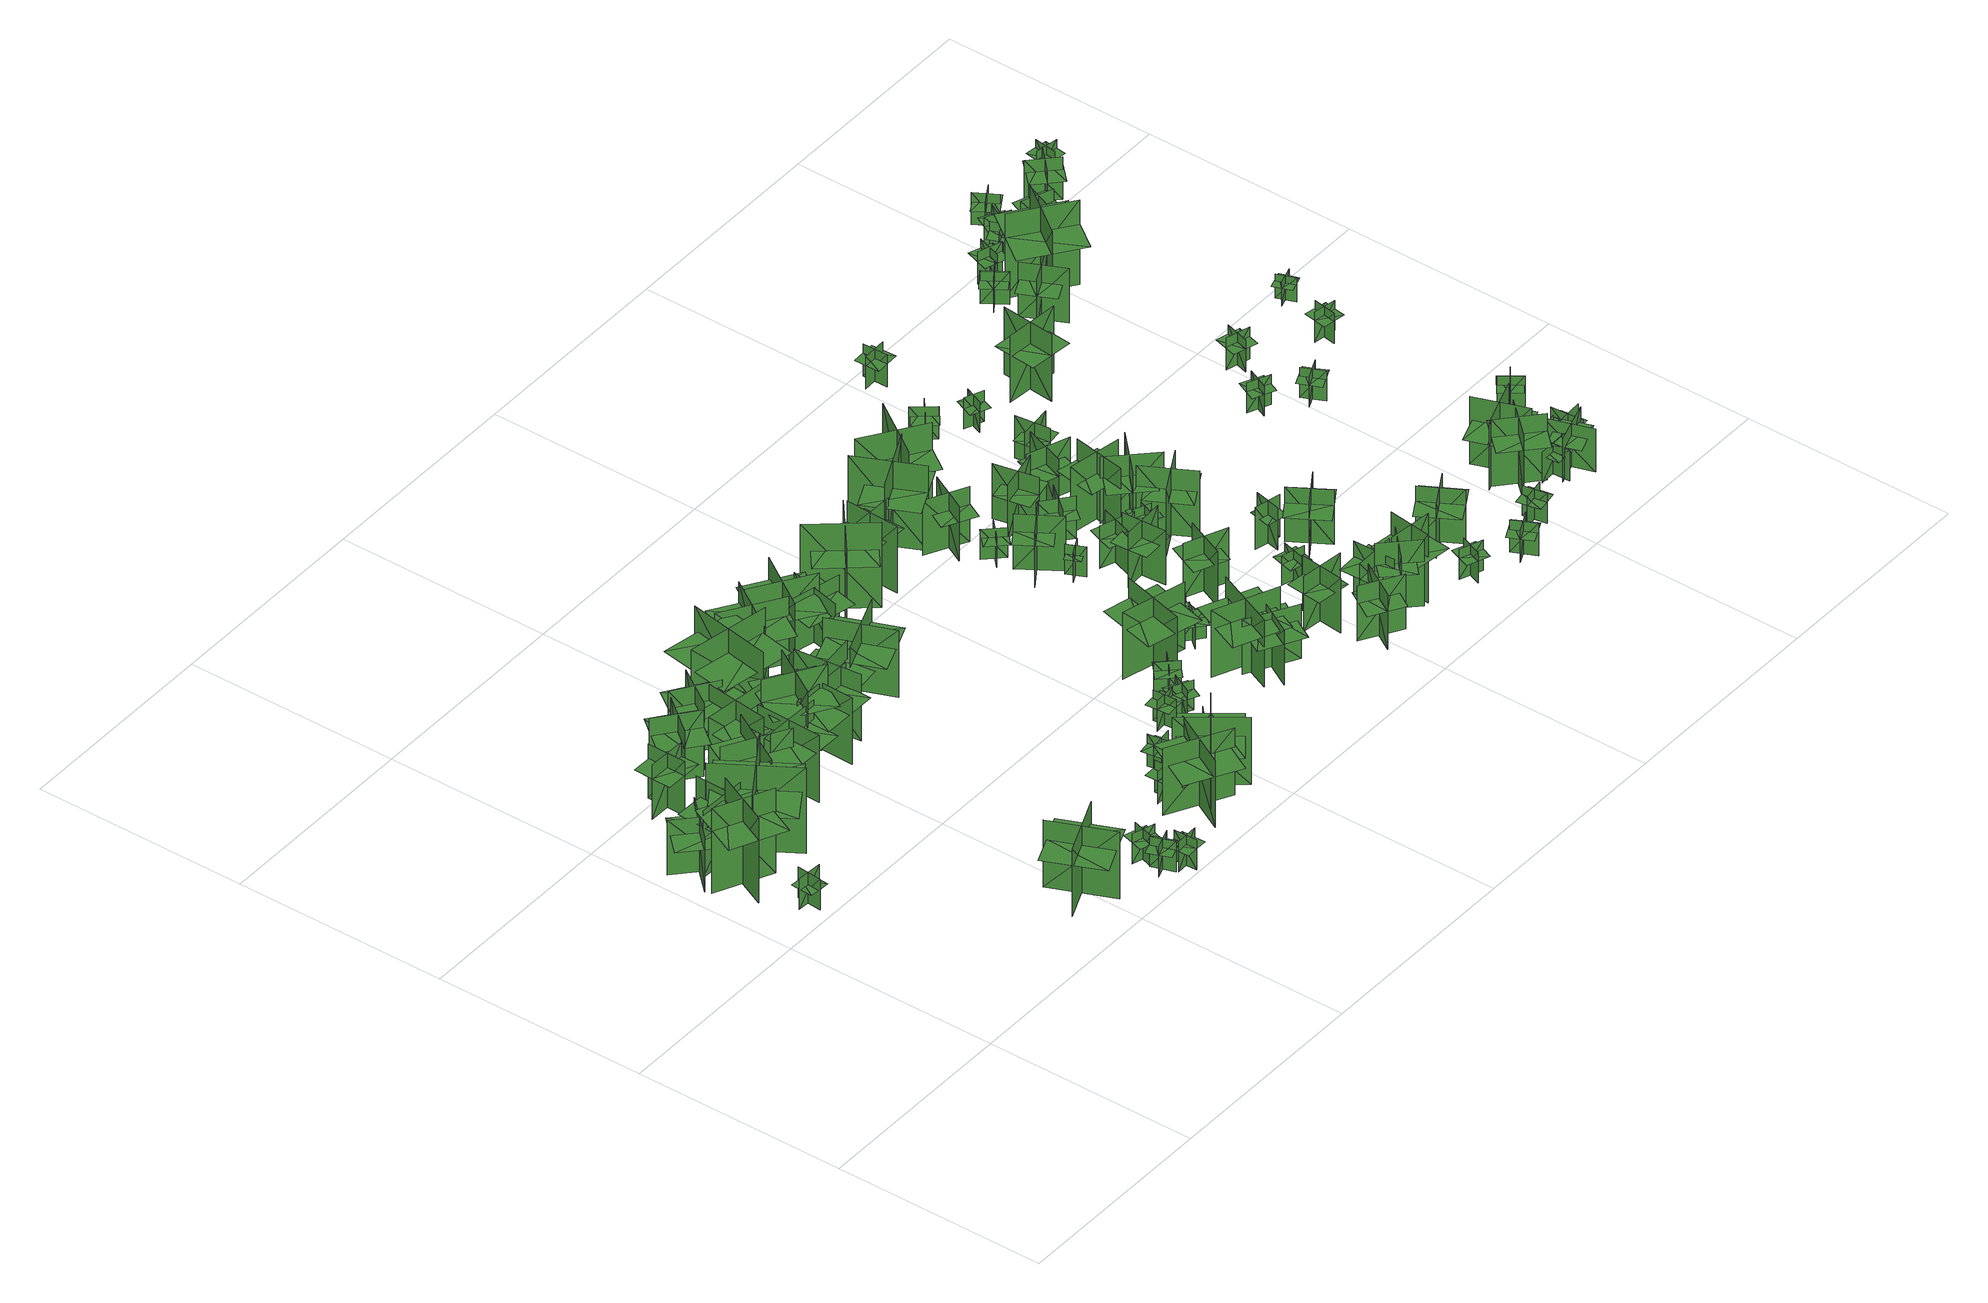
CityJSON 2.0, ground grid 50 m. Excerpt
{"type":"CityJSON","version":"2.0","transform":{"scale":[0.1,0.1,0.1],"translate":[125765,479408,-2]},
"CityObjects":{
"tree1":{"type":"SolitaryVegetationObject","geometry":[{"type":"MultiSurface","lod":"1","boundaries":[[[0,1,2]],[[0,2,3]],[[4,5,6]],[[4,6,7]],[[8,9,10]],[[8,10,11]],[[8,12,13]],[[8,13,9]]]}]},
"tree2":{"type":"SolitaryVegetationObject","geometry":[{"type":"MultiSurface","lod":"1","boundaries":[[[14,15,16]],[[14,16,17]],[[18,19,20]],[[18,20,21]],[[22,23,24]],[[22,24,25]],[[22,25,26]],[[22,26,27]]]}]},
"tree3":{"type":"SolitaryVegetationObject","geometry":[{"type":"MultiSurface","lod":"1","boundaries":[[[28,29,30]],[[28,30,31]],[[32,33,34]],[[32,34,35]],[[36,37,38]],[[36,38,39]],[[36,39,40]],[[36,40,41]]]}]},
"tree4":{"type":"SolitaryVegetationObject","geometry":[{"type":"MultiSurface","lod":"1","boundaries":[[[42,43,44]],[[42,44,45]],[[46,47,48]],[[46,48,49]],[[50,51,52]],[[50,52,53]],[[50,53,54]],[[50,54,55]]]}]},
"tree5":{"type":"SolitaryVegetationObject","geometry":[{"type":"MultiSurface","lod":"1","boundaries":[[[56,57,58]],[[56,58,59]],[[60,61,62]],[[60,62,63]],[[64,65,66]],[[64,66,67]],[[64,67,68]],[[64,68,69]]]}]},
"tree6":{"type":"SolitaryVegetationObject","geometry":[{"type":"MultiSurface","lod":"1","boundaries":[[[70,71,72]],[[70,72,73]],[[74,75,76]],[[74,76,77]],[[78,79,80]],[[78,80,81]],[[78,81,82]],[[78,82,83]]]}]},
"tree7":{"type":"SolitaryVegetationObject","geometry":[{"type":"MultiSurface","lod":"1","boundaries":[[[84,85,86]],[[84,86,87]],[[88,89,90]],[[88,90,91]],[[92,93,94]],[[92,94,95]],[[92,95,96]],[[92,96,97]]]}]},
"tree8":{"type":"SolitaryVegetationObject","geometry":[{"type":"MultiSurface","lod":"1","boundaries":[[[98,99,100]],[[98,100,101]],[[102,103,104]],[[102,104,105]],[[106,107,108]],[[106,108,109]],[[106,109,110]],[[106,110,111]]]}]},
"tree9":{"type":"SolitaryVegetationObject","geometry":[{"type":"MultiSurface","lod":"1","boundaries":[[[112,113,114]],[[112,114,115]],[[116,117,118]],[[116,118,119]],[[120,121,122]],[[120,122,123]],[[120,123,124]],[[120,124,125]]]}]},
"tree10":{"type":"SolitaryVegetationObject","geometry":[{"type":"MultiSurface","lod":"1","boundaries":[[[126,127,128]],[[126,128,129]],[[130,131,132]],[[130,132,133]],[[134,135,136]],[[134,136,137]],[[134,137,138]],[[134,138,139]]]}]},
"tree11":{"type":"SolitaryVegetationObject","geometry":[{"type":"MultiSurface","lod":"1","boundaries":[[[140,141,142]],[[140,142,143]],[[144,145,146]],[[144,146,147]],[[148,149,150]],[[148,150,151]],[[148,151,152]],[[148,152,153]]]}]},
"tree12":{"type":"SolitaryVegetationObject","geometry":[{"type":"MultiSurface","lod":"1","boundaries":[[[154,155,156]],[[154,156,157]],[[158,159,160]],[[158,160,161]],[[162,163,164]],[[162,164,165]],[[162,165,166]],[[162,166,167]]]}]},
"tree13":{"type":"SolitaryVegetationObject","geometry":[{"type":"MultiSurface","lod":"1","boundaries":[[[168,169,170]],[[168,170,171]],[[172,173,174]],[[172,174,175]],[[176,177,178]],[[176,178,179]],[[176,179,180]],[[176,180,181]]]}]},
"tree14":{"type":"SolitaryVegetationObject","geometry":[{"type":"MultiSurface","lod":"1","boundaries":[[[182,183,184]],[[182,184,185]],[[186,187,188]],[[186,188,189]],[[190,191,192]],[[190,192,193]],[[190,193,194]],[[190,194,195]]]}]},
"tree15":{"type":"SolitaryVegetationObject","geometry":[{"type":"MultiSurface","lod":"1","boundaries":[[[196,197,198]],[[196,198,199]],[[200,201,202]],[[200,202,203]],[[204,205,206]],[[204,206,207]],[[204,207,208]],[[204,208,209]]]}]},
"tree16":{"type":"SolitaryVegetationObject","geometry":[{"type":"MultiSurface","lod":"1","boundaries":[[[210,211,212]],[[210,212,213]],[[214,215,216]],[[214,216,217]],[[218,219,220]],[[218,220,221]],[[218,221,222]],[[218,222,223]]]}]},
"tree17":{"type":"SolitaryVegetationObject","geometry":[{"type":"MultiSurface","lod":"1","boundaries":[[[224,225,226]],[[224,226,227]],[[228,229,230]],[[228,230,231]],[[232,233,234]],[[232,234,235]],[[232,235,236]],[[232,236,237]]]}]},
"tree18":{"type":"SolitaryVegetationObject","geometry":[{"type":"MultiSurface","lod":"1","boundaries":[[[238,239,240]],[[238,240,241]],[[242,243,244]],[[242,244,245]],[[246,247,248]],[[246,248,249]],[[246,249,250]],[[246,250,251]]]}]},
"tree19":{"type":"SolitaryVegetationObject","geometry":[{"type":"MultiSurface","lod":"1","boundaries":[[[252,253,254]],[[252,254,255]],[[256,257,258]],[[256,258,259]],[[260,261,262]],[[260,262,263]],[[260,263,264]],[[260,264,265]]]}]},
"tree20":{"type":"SolitaryVegetationObject","geometry":[{"type":"MultiSurface","lod":"1","boundaries":[[[266,267,268]],[[266,268,269]],[[270,271,272]],[[270,272,273]],[[274,275,276]],[[274,276,277]],[[274,277,278]],[[274,278,279]]]}]},
"tree21":{"type":"SolitaryVegetationObject","geometry":[{"type":"MultiSurface","lod":"1","boundaries":[[[280,281,282]],[[280,282,283]],[[284,285,286]],[[284,286,287]],[[288,289,290]],[[288,290,291]],[[288,291,292]],[[288,292,293]]]}]},
"tree22":{"type":"SolitaryVegetationObject","geometry":[{"type":"MultiSurface","lod":"1","boundaries":[[[294,295,296]],[[294,296,297]],[[298,299,300]],[[298,300,301]],[[302,303,304]],[[302,304,305]],[[302,305,306]],[[302,306,307]]]}]},
"tree23":{"type":"SolitaryVegetationObject","geometry":[{"type":"MultiSurface","lod":"1","boundaries":[[[308,309,310]],[[308,310,311]],[[312,313,314]],[[312,314,315]],[[316,317,318]],[[316,318,319]],[[316,319,320]],[[316,320,321]]]}]},
"tree24":{"type":"SolitaryVegetationObject","geometry":[{"type":"MultiSurface","lod":"1","boundaries":[[[322,323,324]],[[322,324,325]],[[326,327,328]],[[326,328,329]],[[330,331,332]],[[330,332,333]],[[330,333,334]],[[330,334,335]]]}]},
"tree25":{"type":"SolitaryVegetationObject","geometry":[{"type":"MultiSurface","lod":"1","boundaries":[[[336,337,338]],[[336,338,339]],[[340,341,342]],[[340,342,343]],[[344,345,346]],[[344,346,347]],[[344,347,348]],[[344,348,349]]]}]},
"tree26":{"type":"SolitaryVegetationObject","geometry":[{"type":"MultiSurface","lod":"1","boundaries":[[[350,351,352]],[[350,352,353]],[[354,355,356]],[[354,356,357]],[[358,359,360]],[[358,360,361]],[[358,361,362]],[[358,362,363]]]}]},
"tree27":{"type":"SolitaryVegetationObject","geometry":[{"type":"MultiSurface","lod":"1","boundaries":[[[364,365,366]],[[364,366,367]],[[368,369,370]],[[368,370,371]],[[372,373,374]],[[372,374,375]],[[372,375,376]],[[372,376,377]]]}]},
"tree28":{"type":"SolitaryVegetationObject","geometry":[{"type":"MultiSurface","lod":"1","boundaries":[[[378,379,380]],[[378,380,381]],[[382,383,384]],[[382,384,385]],[[386,387,388]],[[386,388,389]],[[386,389,390]],[[386,390,391]]]}]},
"tree29":{"type":"SolitaryVegetationObject","geometry":[{"type":"MultiSurface","lod":"1","boundaries":[[[392,393,394]],[[392,394,395]],[[396,397,398]],[[396,398,399]],[[400,401,402]],[[400,402,403]],[[400,403,404]],[[400,404,405]]]}]},
"tree30":{"type":"SolitaryVegetationObject","geometry":[{"type":"MultiSurface","lod":"1","boundaries":[[[406,407,408]],[[406,408,409]],[[410,411,412]],[[410,412,413]],[[414,415,416]],[[414,416,417]],[[414,417,418]],[[414,418,419]]]}]},
"tree31":{"type":"SolitaryVegetationObject","geometry":[{"type":"MultiSurface","lod":"1","boundaries":[[[420,421,422]],[[420,422,423]],[[424,425,426]],[[424,426,427]],[[428,429,430]],[[428,430,431]],[[428,431,432]],[[428,432,433]]]}]},
"tree32":{"type":"SolitaryVegetationObject","geometry":[{"type":"MultiSurface","lod":"1","boundaries":[[[434,435,436]],[[434,436,437]],[[438,439,440]],[[438,440,441]],[[442,443,444]],[[442,444,445]],[[442,445,446]],[[442,446,447]]]}]},
"tree33":{"type":"SolitaryVegetationObject","geometry":[{"type":"MultiSurface","lod":"1","boundaries":[[[448,449,450]],[[448,450,451]],[[452,453,454]],[[452,454,455]],[[456,457,458]],[[456,458,459]],[[456,459,460]],[[456,460,461]]]}]},
"tree34":{"type":"SolitaryVegetationObject","geometry":[{"type":"MultiSurface","lod":"1","boundaries":[[[462,463,464]],[[462,464,465]],[[466,467,468]],[[466,468,469]],[[470,471,472]],[[470,472,473]],[[470,473,474]],[[470,474,475]]]}]},
"tree35":{"type":"SolitaryVegetationObject","geometry":[{"type":"MultiSurface","lod":"1","boundaries":[[[476,477,478]],[[476,478,479]],[[480,481,482]],[[480,482,483]],[[484,485,486]],[[484,486,487]],[[484,487,488]],[[484,488,489]]]}]},
"tree36":{"type":"SolitaryVegetationObject","geometry":[{"type":"MultiSurface","lod":"1","boundaries":[[[490,491,492]],[[490,492,493]],[[494,495,496]],[[494,496,497]],[[498,499,500]],[[498,500,501]],[[498,501,502]],[[498,502,503]]]}]},
"tree37":{"type":"SolitaryVegetationObject","geometry":[{"type":"MultiSurface","lod":"1","boundaries":[[[504,505,506]],[[504,506,507]],[[508,509,510]],[[508,510,511]],[[512,513,514]],[[512,514,515]],[[512,515,516]],[[512,516,517]]]}]},
"tree38":{"type":"SolitaryVegetationObject","geometry":[{"type":"MultiSurface","lod":"1","boundaries":[[[518,519,520]],[[518,520,521]],[[522,523,524]],[[522,524,525]],[[526,527,528]],[[526,528,529]],[[526,529,530]],[[526,530,531]]]}]},
"tree39":{"type":"SolitaryVegetationObject","geometry":[{"type":"MultiSurface","lod":"1","boundaries":[[[532,533,534]],[[532,534,535]],[[536,537,538]],[[536,538,539]],[[540,541,542]],[[540,542,543]],[[540,543,544]],[[540,544,545]]]}]},
"tree40":{"type":"SolitaryVegetationObject","geometry":[{"type":"MultiSurface","lod":"1","boundaries":[[[546,547,548]],[[546,548,549]],[[550,551,552]],[[550,552,553]],[[554,555,556]],[[554,556,557]],[[554,557,558]],[[554,558,559]]]}]},
"tree41":{"type":"SolitaryVegetationObject","geometry":[{"type":"MultiSurface","lod":"1","boundaries":[[[560,561,562]],[[560,562,563]],[[564,565,566]],[[564,566,567]],[[568,569,570]],[[568,570,571]],[[568,571,572]],[[568,572,573]]]}]},
"tree42":{"type":"SolitaryVegetationObject","geometry":[{"type":"MultiSurface","lod":"1","boundaries":[[[574,575,576]],[[574,576,577]],[[578,579,580]],[[578,580,581]],[[582,583,584]],[[582,584,585]],[[582,585,586]],[[582,586,587]]]}]},
"tree43":{"type":"SolitaryVegetationObject","geometry":[{"type":"MultiSurface","lod":"1","boundaries":[[[588,589,590]],[[588,590,591]],[[592,593,594]],[[592,594,595]],[[596,597,598]],[[596,598,599]],[[596,599,600]],[[596,600,601]]]}]},
"tree44":{"type":"SolitaryVegetationObject","geometry":[{"type":"MultiSurface","lod":"1","boundaries":[[[602,603,604]],[[602,604,605]],[[606,607,608]],[[606,608,609]],[[610,611,612]],[[610,612,613]],[[610,613,614]],[[610,614,615]]]}]},
"tree45":{"type":"SolitaryVegetationObject","geometry":[{"type":"MultiSurface","lod":"1","boundaries":[[[616,617,618]],[[616,618,619]],[[620,621,622]],[[620,622,623]],[[624,625,626]],[[624,626,627]],[[624,627,628]],[[624,628,629]]]}]},
"tree46":{"type":"SolitaryVegetationObject","geometry":[{"type":"MultiSurface","lod":"1","boundaries":[[[630,631,632]],[[630,632,633]],[[634,635,636]],[[634,636,637]],[[638,639,640]],[[638,640,641]],[[638,641,642]],[[638,642,643]]]}]},
"tree47":{"type":"SolitaryVegetationObject","geometry":[{"type":"MultiSurface","lod":"1","boundaries":[[[644,645,646]],[[644,646,647]],[[648,649,650]],[[648,650,651]],[[652,653,654]],[[652,654,655]],[[652,655,656]],[[652,656,657]]]}]},
"tree48":{"type":"SolitaryVegetationObject","geometry":[{"type":"MultiSurface","lod":"1","boundaries":[[[658,659,660]],[[658,660,661]],[[662,663,664]],[[662,664,665]],[[666,667,668]],[[666,668,669]],[[666,669,670]],[[666,670,671]]]}]},
"tree49":{"type":"SolitaryVegetationObject","geometry":[{"type":"MultiSurface","lod":"1","boundaries":[[[672,673,674]],[[672,674,675]],[[676,677,678]],[[676,678,679]],[[680,681,682]],[[680,682,683]],[[680,683,684]],[[680,684,685]]]}]},
"tree50":{"type":"SolitaryVegetationObject","geometry":[{"type":"MultiSurface","lod":"1","boundaries":[[[686,687,688]],[[686,688,689]],[[690,691,692]],[[690,692,693]],[[694,695,696]],[[694,696,697]],[[694,697,698]],[[694,698,699]]]}]},
"tree51":{"type":"SolitaryVegetationObject","geometry":[{"type":"MultiSurface","lod":"1","boundaries":[[[700,701,702]],[[700,702,703]],[[704,705,706]],[[704,706,707]],[[708,709,710]],[[708,710,711]],[[708,711,712]],[[708,712,713]]]}]},
"tree52":{"type":"SolitaryVegetationObject","geometry":[{"type":"MultiSurface","lod":"1","boundaries":[[[714,715,716]],[[714,716,717]],[[718,719,720]],[[718,720,721]],[[722,723,724]],[[722,724,725]],[[722,725,726]],[[722,726,727]]]}]},
"tree53":{"type":"SolitaryVegetationObject","geometry":[{"type":"MultiSurface","lod":"1","boundaries":[[[728,729,730]],[[728,730,731]],[[732,733,734]],[[732,734,735]],[[736,737,738]],[[736,738,739]],[[736,739,740]],[[736,740,741]]]}]},
"tree54":{"type":"SolitaryVegetationObject","geometry":[{"type":"MultiSurface","lod":"1","boundaries":[[[742,743,744]],[[742,744,745]],[[746,747,748]],[[746,748,749]],[[750,751,752]],[[750,752,753]],[[750,753,754]],[[750,754,755]]]}]},
"tree55":{"type":"SolitaryVegetationObject","geometry":[{"type":"MultiSurface","lod":"1","boundaries":[[[756,757,758]],[[756,758,759]],[[760,761,762]],[[760,762,763]],[[764,765,766]],[[764,766,767]],[[764,767,768]],[[764,768,769]]]}]},
"tree56":{"type":"SolitaryVegetationObject","geometry":[{"type":"MultiSurface","lod":"1","boundaries":[[[770,771,772]],[[770,772,773]],[[774,775,776]],[[774,776,777]],[[778,779,780]],[[778,780,781]],[[778,781,782]],[[778,782,783]]]}]},
"tree57":{"type":"SolitaryVegetationObject","geometry":[{"type":"MultiSurface","lod":"1","boundaries":[[[784,785,786]],[[784,786,787]],[[788,789,790]],[[788,790,791]],[[792,793,794]],[[792,794,795]],[[792,795,796]],[[792,796,797]]]}]},
"tree58":{"type":"SolitaryVegetationObject","geometry":[{"type":"MultiSurface","lod":"1","boundaries":[[[798,799,800]],[[798,800,801]],[[802,803,804]],[[802,804,805]],[[806,807,808]],[[806,808,809]],[[806,809,810]],[[806,810,811]]]}]},
"tree59":{"type":"SolitaryVegetationObject","geometry":[{"type":"MultiSurface","lod":"1","boundaries":[[[812,813,814]],[[812,814,815]],[[816,817,818]],[[816,818,819]],[[820,821,822]],[[820,822,823]],[[820,823,824]],[[820,824,825]]]}]},
"tree60":{"type":"SolitaryVegetationObject","geometry":[{"type":"MultiSurface","lod":"1","boundaries":[[[826,827,828]],[[826,828,829]],[[830,831,832]],[[830,832,833]],[[834,835,836]],[[834,836,837]],[[834,837,838]],[[834,838,839]]]}]},
"tree61":{"type":"SolitaryVegetationObject","geometry":[{"type":"MultiSurface","lod":"1","boundaries":[[[840,841,842]],[[840,842,843]],[[844,845,846]],[[844,846,847]],[[848,849,850]],[[848,850,851]],[[848,851,852]],[[848,852,853]]]}]},
"tree62":{"type":"SolitaryVegetationObject","geometry":[{"type":"MultiSurface","lod":"1","boundaries":[[[854,855,856]],[[854,856,857]],[[858,859,860]],[[858,860,861]],[[862,863,864]],[[862,864,865]],[[862,865,866]],[[862,866,867]]]}]},
"tree63":{"type":"SolitaryVegetationObject","geometry":[{"type":"MultiSurface","lod":"1","boundaries":[[[868,869,870]],[[868,870,871]],[[872,873,874]],[[872,874,875]],[[876,877,878]],[[876,878,879]],[[876,879,880]],[[876,880,881]]]}]},
"tree64":{"type":"SolitaryVegetationObject","geometry":[{"type":"MultiSurface","lod":"1","boundaries":[[[882,883,884]],[[882,884,885]],[[886,887,888]],[[886,888,889]],[[890,891,892]],[[890,892,893]],[[890,893,894]],[[890,894,895]]]}]},
"tree65":{"type":"SolitaryVegetationObject","geometry":[{"type":"MultiSurface","lod":"1","boundaries":[[[896,897,898]],[[896,898,899]],[[900,901,902]],[[900,902,903]],[[904,905,906]],[[904,906,907]],[[904,907,908]],[[904,908,909]]]}]},
"tree66":{"type":"SolitaryVegetationObject","geometry":[{"type":"MultiSurface","lod":"1","boundaries":[[[910,911,912]],[[910,912,913]],[[914,915,916]],[[914,916,917]],[[918,919,920]],[[918,920,921]],[[918,921,922]],[[918,922,923]]]}]},
"tree67":{"type":"SolitaryVegetationObject","geometry":[{"type":"MultiSurface","lod":"1","boundaries":[[[924,925,926]],[[924,926,927]],[[928,929,930]],[[928,930,931]],[[932,933,934]],[[932,934,935]],[[932,935,936]],[[932,936,937]]]}]},
"tree68":{"type":"SolitaryVegetationObject","geometry":[{"type":"MultiSurface","lod":"1","boundaries":[[[938,939,940]],[[938,940,941]],[[942,943,944]],[[942,944,945]],[[946,947,948]],[[946,948,949]],[[946,949,950]],[[946,950,951]]]}]},
"tree69":{"type":"SolitaryVegetationObject","geometry":[{"type":"MultiSurface","lod":"1","boundaries":[[[952,953,954]],[[952,954,955]],[[956,957,958]],[[956,958,959]],[[960,961,962]],[[960,962,963]],[[960,964,965]],[[960,965,961]]]}]},
"tree70":{"type":"SolitaryVegetationObject","geometry":[{"type":"MultiSurface","lod":"1","boundaries":[[[966,967,968]],[[966,968,969]],[[970,971,972]],[[970,972,973]],[[974,975,976]],[[974,976,977]],[[974,977,978]],[[974,978,979]]]}]},
"tree71":{"type":"SolitaryVegetationObject","geometry":[{"type":"MultiSurface","lod":"1","boundaries":[[[980,981,982]],[[980,982,983]],[[984,985,986]],[[984,986,987]],[[988,989,990]],[[988,990,991]],[[988,991,992]],[[988,992,993]]]}]},
"tree72":{"type":"SolitaryVegetationObject","geometry":[{"type":"MultiSurface","lod":"1","boundaries":[[[994,995,996]],[[994,996,997]],[[998,999,1000]],[[998,1000,1001]],[[1002,1003,1004]],[[1002,1004,1005]],[[1002,1005,1006]],[[1002,1006,1007]]]}]},
"tree73":{"type":"SolitaryVegetationObject","geometry":[{"type":"MultiSurface","lod":"1","boundaries":[[[1008,1009,1010]],[[1008,1010,1011]],[[1012,1013,1014]],[[1012,1014,1015]],[[1016,1017,1018]],[[1016,1018,1019]],[[1016,1019,1020]],[[1016,1020,1021]]]}]},
"tree74":{"type":"SolitaryVegetationObject","geometry":[{"type":"MultiSurface","lod":"1","boundaries":[[[1022,1023,1024]],[[1022,1024,1025]],[[1026,1027,1028]],[[1026,1028,1029]],[[1030,1031,1032]],[[1030,1032,1033]],[[1030,1033,1034]],[[1030,1034,1035]]]}]},
"tree75":{"type":"SolitaryVegetationObject","geometry":[{"type":"MultiSurface","lod":"1","boundaries":[[[1036,1037,1038]],[[1036,1038,1039]],[[1040,1041,1042]],[[1040,1042,1043]],[[1044,1045,1046]],[[1044,1046,1047]],[[1044,1047,1048]],[[1044,1048,1049]]]}]},
"tree76":{"type":"SolitaryVegetationObject","geometry":[{"type":"MultiSurface","lod":"1","boundaries":[[[1050,1051,1052]],[[1050,1052,1053]],[[1054,1055,1056]],[[1054,1056,1057]],[[1058,1059,1060]],[[1058,1060,1061]],[[1058,1061,1062]],[[1058,1062,1063]]]}]},
"tree77":{"type":"SolitaryVegetationObject","geometry":[{"type":"MultiSurface","lod":"1","boundaries":[[[1064,1065,1066]],[[1064,1066,1067]],[[1068,1069,1070]],[[1068,1070,1071]],[[1072,1073,1074]],[[1072,1074,1075]],[[1072,1075,1076]],[[1072,1076,1077]]]}]},
"tree78":{"type":"SolitaryVegetationObject","geometry":[{"type":"MultiSurface","lod":"1","boundaries":[[[1078,1079,1080]],[[1078,1080,1081]],[[1082,1083,1084]],[[1082,1084,1085]],[[1086,1087,1088]],[[1086,1088,1089]],[[1086,1089,1090]],[[1086,1090,1091]]]}]},
"tree79":{"type":"SolitaryVegetationObject","geometry":[{"type":"MultiSurface","lod":"1","boundaries":[[[1092,1093,1094]],[[1092,1094,1095]],[[1096,1097,1098]],[[1096,1098,1099]],[[1100,1101,1102]],[[1100,1102,1103]],[[1100,1104,1105]],[[1100,1105,1101]]]}]},
"tree80":{"type":"SolitaryVegetationObject","geometry":[{"type":"MultiSurface","lod":"1","boundaries":[[[1106,1107,1108]],[[1106,1108,1109]],[[1110,1111,1112]],[[1110,1112,1113]],[[1114,1115,1116]],[[1114,1116,1117]],[[1114,1117,1118]],[[1114,1118,1119]]]}]},
"tree81":{"type":"SolitaryVegetationObject","geometry":[{"type":"MultiSurface","lod":"1","boundaries":[[[1120,1121,1122]],[[1120,1122,1123]],[[1124,1125,1126]],[[1124,1126,1127]],[[1128,1129,1130]],[[1128,1130,1131]],[[1128,1131,1132]],[[1128,1132,1133]]]}]},
"tree82":{"type":"SolitaryVegetationObject","geometry":[{"type":"MultiSurface","lod":"1","boundaries":[[[1134,1135,1136]],[[1134,1136,1137]],[[1138,1139,1140]],[[1138,1140,1141]],[[1142,1143,1144]],[[1142,1144,1145]],[[1142,1145,1146]],[[1142,1146,1147]]]}]},
"tree83":{"type":"SolitaryVegetationObject","geometry":[{"type":"MultiSurface","lod":"1","boundaries":[[[1148,1149,1150]],[[1148,1150,1151]],[[1152,1153,1154]],[[1152,1154,1155]],[[1156,1157,1158]],[[1156,1158,1159]],[[1156,1159,1160]],[[1156,1160,1161]]]}]},
"tree84":{"type":"SolitaryVegetationObject","geometry":[{"type":"MultiSurface","lod":"1","boundaries":[[[1162,1163,1164]],[[1162,1164,1165]],[[1166,1167,1168]],[[1166,1168,1169]],[[1170,1171,1172]],[[1170,1172,1173]],[[1170,1173,1174]],[[1170,1174,1175]]]}]},
"tree85":{"type":"SolitaryVegetationObject","geometry":[{"type":"MultiSurface","lod":"1","boundaries":[[[1176,1177,1178]],[[1176,1178,1179]],[[1180,1181,1182]],[[1180,1182,1183]],[[1184,1185,1186]],[[1184,1186,1187]],[[1184,1185,1188]],[[1184,1188,1189]]]}]},
"tree86":{"type":"SolitaryVegetationObject","geometry":[{"type":"MultiSurface","lod":"1","boundaries":[[[1190,1191,1192]],[[1190,1192,1193]],[[1194,1195,1196]],[[1194,1196,1197]],[[1198,1199,1200]],[[1198,1200,1201]],[[1198,1201,1202]],[[1198,1202,1203]]]}]},
"tree87":{"type":"SolitaryVegetationObject","geometry":[{"type":"MultiSurface","lod":"1","boundaries":[[[1204,1205,1206]],[[1204,1206,1207]],[[1208,1209,1210]],[[1208,1210,1211]],[[1212,1213,1214]],[[1212,1214,1215]],[[1212,1215,1216]],[[1212,1216,1217]]]}]},
"tree88":{"type":"SolitaryVegetationObject","geometry":[{"type":"MultiSurface","lod":"1","boundaries":[[[1218,1219,1220]],[[1218,1220,1221]],[[1222,1223,1224]],[[1222,1224,1225]],[[1226,1227,1228]],[[1226,1228,1229]],[[1226,1229,1230]],[[1226,1230,1231]]]}]},
"tree89":{"type":"SolitaryVegetationObject","geometry":[{"type":"MultiSurface","lod":"1","boundaries":[[[1232,1233,1234]],[[1232,1234,1235]],[[1236,1237,1238]],[[1236,1238,1239]],[[1240,1241,1242]],[[1240,1242,1243]],[[1240,1243,1244]],[[1240,1244,1245]]]}]},
"tree90":{"type":"SolitaryVegetationObject","geometry":[{"type":"MultiSurface","lod":"1","boundaries":[[[1246,1247,1248]],[[1246,1248,1249]],[[1250,1251,1252]],[[1250,1252,1253]],[[1254,1255,1256]],[[1254,1256,1257]],[[1254,1257,1258]],[[1254,1258,1259]]]}]},
"tree91":{"type":"SolitaryVegetationObject","geometry":[{"type":"MultiSurface","lod":"1","boundaries":[[[1260,1261,1262]],[[1260,1262,1263]],[[1264,1265,1266]],[[1264,1266,1267]],[[1268,1269,1270]],[[1268,1270,1271]],[[1268,1271,1272]],[[1268,1272,1273]]]}]},
"tree92":{"type":"SolitaryVegetationObject","geometry":[{"type":"MultiSurface","lod":"1","boundaries":[[[1274,1275,1276]],[[1274,1276,1277]],[[1278,1279,1280]],[[1278,1280,1281]],[[1282,1283,1284]],[[1282,1284,1285]],[[1282,1285,1286]],[[1282,1286,1287]]]}]},
"tree93":{"type":"SolitaryVegetationObject","geometry":[{"type":"MultiSurface","lod":"1","boundaries":[[[1288,1289,1290]],[[1288,1290,1291]],[[1292,1293,1294]],[[1292,1294,1295]],[[1296,1297,1298]],[[1296,1298,1299]],[[1296,1299,1300]],[[1296,1300,1301]]]}]},
"tree94":{"type":"SolitaryVegetationObject","geometry":[{"type":"MultiSurface","lod":"1","boundaries":[[[1302,1303,1304]],[[1302,1304,1305]],[[1306,1307,1308]],[[1306,1308,1309]],[[1310,1311,1312]],[[1310,1312,1313]],[[1310,1313,1314]],[[1310,1314,1315]]]}]},
"tree95":{"type":"SolitaryVegetationObject","geometry":[{"type":"MultiSurface","lod":"1","boundaries":[[[1316,1317,1318]],[[1316,1318,1319]],[[1320,1321,1322]],[[1320,1322,1323]],[[1324,1325,1326]],[[1324,1326,1327]],[[1324,1327,1328]],[[1324,1328,1329]]]}]},
"tree96":{"type":"SolitaryVegetationObject","geometry":[{"type":"MultiSurface","lod":"1","boundaries":[[[1330,1331,1332]],[[1330,1332,1333]],[[1334,1335,1336]],[[1334,1336,1337]],[[1338,1339,1340]],[[1338,1340,1341]],[[1338,1341,1342]],[[1338,1342,1343]]]}]},
"tree97":{"type":"SolitaryVegetationObject","geometry":[{"type":"MultiSurface","lod":"1","boundaries":[[[1344,1345,1346]],[[1344,1346,1347]],[[1348,1349,1350]],[[1348,1350,1351]],[[1352,1353,1354]],[[1352,1354,1355]],[[1352,1355,1356]],[[1352,1356,1357]]]}]},
"tree98":{"type":"SolitaryVegetationObject","geometry":[{"type":"MultiSurface","lod":"1","boundaries":[[[1358,1359,1360]],[[1358,1360,1361]],[[1362,1363,1364]],[[1362,1364,1365]],[[1366,1367,1368]],[[1366,1368,1369]],[[1366,1369,1370]],[[1366,1370,1371]]]}]},
"tree99":{"type":"SolitaryVegetationObject","geometry":[{"type":"MultiSurface","lod":"1","boundaries":[[[1372,1373,1374]],[[1372,1374,1375]],[[1376,1377,1378]],[[1376,1378,1379]],[[1380,1381,1382]],[[1380,1382,1383]],[[1380,1383,1384]],[[1380,1384,1385]]]}]},
"tree100":{"type":"SolitaryVegetationObject","geometry":[{"type":"MultiSurface","lod":"1","boundaries":[[[1386,1387,1388]],[[1386,1388,1389]],[[1390,1391,1392]],[[1390,1392,1393]],[[1394,1395,1396]],[[1394,1396,1397]],[[1394,1397,1398]],[[1394,1398,1399]]]}]},
"tree101":{"type":"SolitaryVegetationObject","geometry":[{"type":"MultiSurface","lod":"1","boundaries":[[[1400,1401,1402]],[[1400,1402,1403]],[[1404,1405,1406]],[[1404,1406,1407]],[[1408,1409,1410]],[[1408,1410,1411]],[[1408,1411,1412]],[[1408,1412,1413]]]}]},
"tree102":{"type":"SolitaryVegetationObject","geometry":[{"type":"MultiSurface","lod":"1","boundaries":[[[1414,1415,1416]],[[1414,1416,1417]],[[1418,1419,1420]],[[1418,1420,1421]],[[1422,1423,1424]],[[1422,1424,1425]],[[1422,1425,1426]],[[1422,1426,1427]]]}]},
"tree103":{"type":"SolitaryVegetationObject","geometry":[{"type":"MultiSurface","lod":"1","boundaries":[[[1428,1429,1430]],[[1428,1430,1431]],[[1432,1433,1434]],[[1432,1434,1435]],[[1436,1437,1438]],[[1436,1438,1439]],[[1436,1439,1440]],[[1436,1440,1441]]]}]},
"tree104":{"type":"SolitaryVegetationObject","geometry":[{"type":"MultiSurface","lod":"1","boundaries":[[[1442,1443,1444]],[[1442,1444,1445]],[[1446,1447,1448]],[[1446,1448,1449]],[[1450,1451,1452]],[[1450,1452,1453]],[[1450,1453,1454]],[[1450,1454,1455]]]}]},
"tree105":{"type":"SolitaryVegetationObject","geometry":[{"type":"MultiSurface","lod":"1","boundaries":[[[1456,1457,1458]],[[1456,1458,1459]],[[1460,1461,1462]],[[1460,1462,1463]],[[1464,1465,1466]],[[1464,1466,1467]],[[1464,1467,1468]],[[1464,1468,1469]]]}]},
"tree106":{"type":"SolitaryVegetationObject","geometry":[{"type":"MultiSurface","lod":"1","boundaries":[[[1470,1471,1472]],[[1470,1472,1473]],[[1474,1475,1476]],[[1474,1476,1477]],[[1478,1479,1480]],[[1478,1480,1481]],[[1478,1481,1482]],[[1478,1482,1483]]]}]}
},
"vertices":[
[136,585,6],[131,525,6],[131,525,84],[136,585,84],[107,560,6],[107,560,84],[167,556,84],[167,556,6],[138,581,54],[134,529,54],[158,527,54],[162,579,54],[113,583,54],[109,531,54],
[174,669,4],[44,731,4],[44,731,221],[174,669,221],[138,768,4],[77,638,4],[77,638,221],[138,768,221],[138,768,164],[76,797,164],[15,667,164],[77,638,164],[139,608,164],[200,738,164],
[39,745,4],[127,838,4],[127,838,144],[39,745,144],[131,748,4],[37,837,4],[37,837,144],[131,748,144],[127,752,105],[166,792,105],[80,874,105],[41,833,105],[2,792,105],[88,711,105],
[153,852,5],[148,695,5],[148,695,176],[153,852,176],[72,774,5],[229,769,5],[229,769,176],[72,774,176],[78,774,128],[76,705,128],[221,700,128],[223,769,128],[225,838,128],[81,843,128],
[292,799,3],[124,690,3],[124,690,221],[292,799,221],[152,828,3],[261,659,3],[261,659,221],[152,828,221],[156,821,160],[83,773,160],[183,619,160],[256,666,160],[330,714,160],[230,868,160],
[203,1010,11],[201,918,11],[201,918,150],[203,1010,150],[154,963,11],[246,961,11],[246,961,150],[154,963,150],[154,963,114],[153,919,114],[246,917,114],[246,961,114],[247,1006,114],[155,1008,114],
[563,175,6],[418,113,6],[418,113,177],[563,175,177],[458,215,6],[520,71,6],[520,71,177],[458,215,177],[461,209,129],[397,182,129],[455,49,129],[518,77,129],[581,104,129],[524,237,129],
[365,902,4],[287,765,4],[287,765,174],[365,902,174],[257,871,4],[394,793,4],[394,793,174],[257,871,174],[262,867,127],[228,807,127],[354,736,127],[388,796,127],[422,856,127],[296,927,127],
[241,1037,7],[329,967,7],[329,967,177],[241,1037,177],[251,956,7],[321,1044,7],[321,1044,177],[251,956,177],[251,956,133],[294,922,133],[363,1010,133],[321,1044,133],[278,1078,133],[208,989,133],
[489,813,3],[332,818,3],[332,818,174],[489,813,174],[411,894,3],[406,737,3],[406,737,174],[411,894,174],[411,888,126],[342,890,126],[337,745,126],[406,743,126],[475,741,126],[480,885,126],
[635,83,9],[654,31,9],[654,31,86],[635,83,86],[619,49,9],[671,68,9],[671,68,86],[619,49,86],[619,49,65],[629,23,65],[680,42,65],[671,68,65],[661,94,65],[609,75,65],
[474,927,4],[318,946,4],[318,946,175],[474,927,175],[404,1015,4],[384,859,4],[384,859,175],[404,1015,175],[403,1009,127],[335,1017,127],[317,874,127],[385,865,127],[454,856,127],[472,1000,127],
[654,134,8],[638,81,8],[638,81,85],[654,134,85],[621,117,8],[674,101,8],[674,101,85],[621,117,85],[621,117,63],[613,91,63],[666,75,63],[674,101,63],[682,128,63],[629,144,63],
[346,979,7],[409,1073,7],[409,1073,177],[346,979,177],[427,995,7],[333,1059,7],[333,1059,177],[427,995,177],[427,995,133],[457,1040,133],[364,1103,133],[333,1059,133],[303,1014,133],[396,951,133],
[655,26,10],[710,28,10],[710,28,87],[655,26,87],[682,1,10],[680,56,10],[680,56,87],[682,1,87],[682,1,65],[709,1,65],[708,57,65],[680,56,65],[653,56,65],[654,0,65],
[420,1028,10],[423,1087,10],[423,1087,92],[420,1028,92],[449,1054,10],[390,1057,10],[390,1057,92],[449,1054,92],[449,1054,69],[451,1084,69],[392,1087,69],[390,1057,69],[389,1028,69],[448,1025,69],
[533,927,2],[458,805,2],[458,805,219],[533,927,219],[432,902,2],[553,827,2],[553,827,219],[432,902,219],[432,902,162],[395,844,162],[517,768,162],[553,827,162],[590,885,162],[468,961,162],
[445,1066,9],[504,1069,9],[504,1069,92],[445,1066,92],[474,1040,9],[472,1098,9],[472,1098,92],[474,1040,92],[474,1040,69],[504,1041,69],[501,1100,69],[472,1098,69],[442,1097,69],[445,1038,69],
[623,835,4],[465,837,4],[465,837,174],[623,835,174],[544,915,4],[541,757,4],[541,757,174],[544,915,174],[544,908,127],[475,909,127],[473,764,127],[541,763,127],[610,762,127],[612,907,127],
[446,938,4],[566,986,4],[566,986,144],[446,938,144],[531,903,4],[483,1022,4],[483,1022,144],[531,903,144],[529,907,105],[581,928,105],[537,1038,105],[485,1017,105],[433,996,105],[477,886,105],
[502,950,4],[538,1148,4],[538,1148,221],[502,950,221],[619,1033,4],[422,1069,4],[422,1069,221],[619,1033,221],[611,1035,161],[626,1121,161],[445,1154,161],[430,1067,161],[414,981,161],[595,949,161],
[511,1121,10],[553,1080,10],[553,1080,92],[511,1121,92],[511,1082,10],[553,1124,10],[553,1124,92],[511,1082,92],[511,1082,69],[532,1061,69],[574,1103,69],[553,1124,69],[532,1145,69],[490,1103,69],
[611,787,4],[595,944,4],[595,944,174],[611,787,174],[681,875,4],[525,859,4],[525,859,174],[681,875,174],[675,875,127],[668,943,127],[524,928,127],[531,860,127],[538,791,127],[682,806,127],
[781,162,8],[920,87,8],[920,87,179],[781,162,179],[814,55,8],[889,193,8],[889,193,179],[814,55,179],[818,60,132],[878,28,132],[947,155,132],[886,188,132],[826,220,132],[757,93,132],
[831,220,8],[833,161,8],[833,161,90],[831,220,90],[804,192,8],[863,194,8],[863,194,90],[804,192,90],[804,192,67],[805,163,67],[864,164,67],[863,194,67],[862,223,67],[803,222,67],
[851,189,10],[843,131,10],[843,131,92],[851,189,92],[820,165,10],[878,158,10],[878,158,92],[820,165,92],[820,165,69],[816,136,69],[874,128,69],[878,158,69],[882,187,69],[824,195,69],
[573,1082,10],[598,1135,10],[598,1135,92],[573,1082,92],[610,1095,10],[556,1120,10],[556,1120,92],[610,1095,92],[610,1095,69],[622,1122,69],[569,1147,69],[556,1120,69],[544,1093,69],[597,1068,69],
[639,1081,9],[582,1096,9],[582,1096,91],[639,1081,91],[619,1115,9],[604,1058,9],[604,1058,91],[619,1115,91],[619,1115,68],[591,1123,68],[575,1066,68],[604,1058,68],[632,1051,68],[648,1108,68],
[967,81,8],[872,207,8],[872,207,179],[967,81,179],[981,193,8],[855,98,8],[855,98,179],[981,193,179],[976,189,132],[935,244,132],[819,157,132],[860,102,132],[902,47,132],[1017,134,132],
[898,223,8],[889,282,8],[889,282,90],[898,223,90],[922,255,8],[863,246,8],[863,246,90],[922,255,90],[922,255,67],[917,284,67],[859,276,67],[863,246,67],[867,217,67],[926,225,67],
[608,1025,7],[694,1157,7],[694,1157,178],[608,1025,178],[718,1050,7],[586,1135,7],[586,1135,178],[718,1050,178],[713,1053,130],[750,1111,130],[628,1190,130],[591,1132,130],[554,1074,130],[675,996,130],
[812,913,5],[665,855,5],[665,855,176],[812,913,176],[708,957,5],[766,811,5],[766,811,176],[708,957,176],[710,951,128],[646,926,128],[700,791,128],[764,816,128],[828,842,128],[774,976,128],
[971,180,11],[942,128,11],[942,128,93],[971,180,93],[933,169,11],[985,140,11],[985,140,93],[933,169,93],[933,169,70],[919,143,70],[970,115,70],[985,140,70],[999,166,70],[947,195,70],
[922,157,10],[996,225,10],[996,225,119],[922,157,119],[994,155,10],[926,229,10],[926,229,119],[994,155,119],[991,158,88],[1023,188,88],[960,256,88],[928,226,88],[896,196,88],[959,128,88],
[671,1103,10],[729,1093,10],[729,1093,92],[671,1103,92],[693,1071,10],[704,1129,10],[704,1129,92],[693,1071,92],[693,1071,69],[722,1065,69],[733,1123,69],[704,1129,69],[675,1134,69],[664,1076,69],
[793,1157,7],[706,1025,7],[706,1025,178],[793,1157,178],[683,1133,7],[814,1046,7],[814,1046,178],[683,1133,178],[688,1130,130],[650,1072,130],[771,992,130],[809,1050,130],[847,1107,130],[726,1187,130],
[840,903,6],[796,903,6],[796,903,68],[840,903,68],[819,924,6],[820,880,6],[820,880,68],[819,924,68],[819,924,50],[797,924,50],[798,879,50],[820,880,50],[842,880,50],[841,924,50],
[1010,359,10],[1014,304,10],[1014,304,87],[1010,359,87],[986,331,10],[1041,335,10],[1041,335,87],[986,331,87],[986,331,66],[988,303,66],[1043,308,66],[1041,335,66],[1039,363,66],[983,359,66],
[788,987,6],[818,1112,6],[818,1112,145],[788,987,145],[866,1036,6],[741,1066,6],[741,1066,145],[866,1036,145],[861,1037,107],[874,1092,107],[759,1119,107],[746,1064,107],[733,1010,107],[848,982,107],
[1049,303,11],[1074,353,11],[1074,353,88],[1049,303,88],[1084,314,11],[1035,339,11],[1035,339,88],[1084,314,88],[1084,314,66],[1097,339,66],[1047,364,66],[1035,339,66],[1022,315,66],[1072,290,66],
[1079,371,13],[1120,409,13],[1120,409,90],[1079,371,90],[1116,370,13],[1078,410,13],[1078,410,90],[1116,370,90],[1116,370,68],[1136,389,68],[1099,429,68],[1078,410,68],[1058,392,68],[1096,351,68],
[973,1010,6],[870,1136,6],[870,1136,223],[973,1010,223],[983,1114,6],[983,1114,223],[857,1010,223],[857,1010,6],[983,1114,155],[939,1166,155],[839,1084,155],[882,1031,155],[926,979,155],[1026,1062,155],
[1229,447,10],[1077,486,10],[1077,486,181],[1229,447,181],[1171,543,10],[1132,391,10],[1132,391,181],[1171,543,181],[1169,537,134],[1103,554,134],[1067,414,134],[1134,397,134],[1200,380,134],[1236,520,134],
[1088,1082,8],[960,1085,8],[960,1085,178],[1088,1082,178],[1031,1141,8],[1031,1141,178],[1027,1013,178],[1027,1013,8],[1031,1141,125],[978,1142,125],[975,1040,125],[1028,1039,125],[1082,1037,125],[1085,1139,125],
[1336,288,7],[1192,352,7],[1192,352,178],[1336,288,178],[1294,393,7],[1231,249,7],[1231,249,178],[1294,393,178],[1292,387,130],[1229,415,130],[1170,282,130],[1233,254,130],[1296,227,130],[1355,359,130],
[1347,244,8],[1235,307,8],[1235,307,148],[1347,244,148],[1322,332,8],[1259,220,8],[1259,220,148],[1322,332,148],[1319,328,109],[1270,355,109],[1212,252,109],[1261,224,109],[1310,197,109],[1368,300,109],
[1250,473,10],[1210,511,10],[1210,511,87],[1250,473,87],[1249,510,10],[1212,469,10],[1212,469,87],[1249,510,87],[1249,510,65],[1229,529,65],[1191,488,65],[1212,469,65],[1232,451,65],[1270,491,65],
[1281,474,6],[1245,432,6],[1245,432,83],[1281,474,83],[1244,471,6],[1286,436,6],[1286,436,83],[1244,471,83],[1244,471,61],[1226,450,61],[1268,414,61],[1286,436,61],[1304,457,61],[1262,492,61],
[1298,496,7],[1244,510,7],[1244,510,84],[1298,496,84],[1280,528,7],[1265,474,7],[1265,474,84],[1280,528,84],[1280,528,62],[1253,535,62],[1239,481,62],[1265,474,62],[1292,467,62],[1306,521,62],
[1072,1078,8],[1220,1148,8],[1220,1148,225],[1072,1078,225],[1171,1044,8],[1171,1044,225],[1101,1191,225],[1101,1191,8],[1171,1044,157],[1232,1073,157],[1177,1191,157],[1115,1161,157],[1054,1132,157],[1110,1015,157],
[1294,862,7],[1207,805,7],[1207,805,147],[1294,862,147],[1229,875,7],[1229,875,147],[1286,788,147],[1286,788,7],[1229,875,103],[1192,851,103],[1238,781,103],[1275,805,103],[1311,829,103],[1265,899,103],
[1249,904,9],[1211,944,9],[1211,944,86],[1249,904,86],[1250,941,9],[1210,902,9],[1210,902,86],[1250,941,86],[1250,941,64],[1231,961,64],[1191,922,64],[1210,902,64],[1230,882,64],[1269,921,64],
[1189,1147,10],[1138,1177,10],[1138,1177,92],[1189,1147,92],[1179,1185,10],[1149,1134,10],[1149,1134,92],[1179,1185,92],[1179,1185,69],[1154,1200,69],[1124,1149,69],[1149,1134,69],[1175,1119,69],[1205,1170,69],
[1182,975,8],[1230,1068,8],[1230,1068,148],[1182,975,148],[1245,996,8],[1245,996,148],[1153,1044,148],[1153,1044,8],[1245,996,104],[1266,1035,104],[1191,1073,104],[1171,1034,104],[1151,996,104],[1225,957,104],
[1309,776,4],[1269,756,4],[1269,756,81],[1309,776,81],[1281,786,4],[1281,786,81],[1300,745,81],[1300,745,4],[1281,784,56],[1264,776,56],[1280,744,56],[1297,752,56],[1314,760,56],[1298,793,56],
[1461,191,6],[1550,137,6],[1550,137,146],[1461,191,146],[1477,126,6],[1477,126,146],[1531,216,146],[1531,216,6],[1477,126,102],[1514,104,102],[1558,175,102],[1520,198,102],[1483,220,102],[1439,149,102],
[1475,338,4],[1463,234,4],[1463,234,144],[1475,338,144],[1423,296,4],[1423,296,144],[1527,283,144],[1527,283,4],[1423,296,100],[1418,253,100],[1501,243,100],[1506,286,100],[1511,329,100],[1428,339,100],
[1423,575,6],[1381,479,6],[1381,479,146],[1423,575,146],[1360,550,6],[1360,550,146],[1456,508,146],[1456,508,6],[1360,550,102],[1343,510,102],[1419,477,102],[1437,517,102],[1454,557,102],[1378,590,102],
[1367,708,5],[1373,603,5],[1373,603,144],[1367,708,144],[1322,658,5],[1322,658,144],[1427,664,144],[1427,664,5],[1322,658,101],[1325,614,101],[1408,619,101],[1406,662,101],[1404,706,101],[1320,701,101],
[1182,1101,9],[1273,1236,9],[1273,1236,226],[1182,1101,226],[1285,1121,9],[1285,1121,226],[1150,1212,226],[1150,1212,9],[1285,1121,157],[1322,1177,157],[1215,1250,157],[1177,1194,157],[1139,1138,157],[1247,1065,157],
[1382,762,6],[1355,685,6],[1355,685,115],[1382,762,115],[1335,739,6],[1335,739,115],[1412,712,115],[1412,712,6],[1335,739,80],[1324,707,80],[1385,686,80],[1397,718,80],[1408,750,80],[1347,771,80],
[1331,829,7],[1382,892,7],[1382,892,115],[1331,829,115],[1382,834,7],[1382,834,115],[1319,886,115],[1319,886,7],[1382,834,81],[1404,861,81],[1354,902,81],[1332,876,81],[1311,849,81],[1361,808,81],
[1296,940,7],[1399,962,7],[1399,962,147],[1296,940,147],[1353,904,7],[1353,904,147],[1331,1006,147],[1331,1006,7],[1353,904,103],[1396,913,103],[1378,995,103],[1335,985,103],[1293,976,103],[1310,894,103],
[1577,186,4],[1575,286,4],[1575,286,143],[1577,186,143],[1623,234,4],[1524,232,4],[1524,232,143],[1623,234,143],[1623,234,104],[1622,284,104],[1523,282,104],[1524,232,104],[1525,182,104],[1624,184,104],
[1628,222,5],[1557,153,5],[1557,153,175],[1628,222,175],[1562,223,5],[1562,223,175],[1631,152,175],[1631,152,5],[1564,221,120],[1535,192,120],[1590,135,120],[1620,164,120],[1650,193,120],[1594,250,120],
[1532,384,6],[1547,438,6],[1547,438,82],[1532,384,82],[1564,402,6],[1511,417,6],[1511,417,82],[1564,402,82],[1564,402,61],[1572,429,61],[1518,444,61],[1511,417,61],[1504,390,61],[1557,376,61],
[1480,755,7],[1460,704,7],[1460,704,84],[1480,755,84],[1446,741,7],[1498,720,7],[1498,720,84],[1446,741,84],[1446,741,62],[1436,715,62],[1487,695,62],[1498,720,62],[1508,746,62],[1456,767,62],
[1515,830,5],[1389,853,5],[1389,853,176],[1515,830,176],[1468,897,5],[1468,897,176],[1445,771,176],[1445,771,5],[1468,897,122],[1416,907,122],[1397,806,122],[1450,797,122],[1502,787,122],[1521,887,122],
[1659,256,3],[1646,153,3],[1646,153,177],[1659,256,177],[1596,207,3],[1700,194,3],[1700,194,177],[1596,207,177],[1596,207,120],[1700,194,120],[1707,251,120],[1603,263,120],[1589,150,120],[1693,137,120],
[1449,825,7],[1538,733,7],[1538,733,177],[1449,825,177],[1449,743,7],[1449,743,177],[1540,832,177],[1540,832,7],[1449,743,124],[1486,705,124],[1559,776,124],[1522,814,124],[1485,852,124],[1411,781,124],
[1533,639,7],[1471,751,7],[1471,751,177],[1533,639,177],[1555,718,7],[1555,718,177],[1444,656,177],[1444,656,7],[1555,718,124],[1529,765,124],[1440,715,124],[1466,668,124],[1492,622,124],[1581,672,124],
[1396,970,7],[1494,934,7],[1494,934,146],[1396,970,146],[1424,909,7],[1424,909,146],[1460,1008,146],[1460,1008,7],[1424,909,102],[1465,894,102],[1494,973,102],[1453,988,102],[1412,1003,102],[1383,924,102],
[1594,491,8],[1608,552,8],[1608,552,116],[1594,491,116],[1630,513,8],[1630,513,116],[1568,527,116],[1568,527,8],[1628,514,81],[1633,540,81],[1584,551,81],[1578,525,81],[1572,499,81],[1622,488,81],
[1616,429,5],[1699,483,5],[1699,483,144],[1616,429,144],[1680,414,5],[1627,498,5],[1627,498,144],[1680,414,144],[1680,414,105],[1722,441,105],[1669,525,105],[1627,498,105],[1585,471,105],[1638,387,105],
[1774,162,6],[1754,110,6],[1754,110,83],[1774,162,83],[1740,147,6],[1792,127,6],[1792,127,83],[1740,147,83],[1740,147,61],[1730,121,61],[1781,101,61],[1792,127,61],[1802,153,61],[1750,173,61],
[1467,1243,8],[1430,1289,8],[1430,1289,91],[1467,1243,91],[1471,1282,8],[1425,1245,8],[1425,1245,91],[1471,1282,91],[1471,1282,68],[1453,1305,68],[1407,1268,68],[1425,1245,68],[1444,1222,68],[1490,1259,68],
[1479,1036,9],[1559,1045,9],[1559,1045,117],[1479,1036,117],[1520,1004,9],[1520,1004,117],[1510,1085,117],[1510,1085,9],[1520,1004,83],[1553,1007,83],[1546,1072,83],[1512,1068,83],[1478,1064,83],[1486,1000,83],
[1851,274,7],[1765,224,7],[1765,224,145],[1851,274,145],[1787,292,7],[1837,205,7],[1837,205,145],[1787,292,145],[1787,292,107],[1744,267,107],[1794,181,107],[1837,205,107],[1880,230,107],[1830,317,107],
[1533,1190,8],[1551,1234,8],[1551,1234,87],[1533,1190,87],[1567,1204,8],[1523,1222,8],[1523,1222,87],[1567,1204,87],[1567,1204,61],[1523,1222,61],[1513,1198,61],[1557,1180,61],[1576,1228,61],[1532,1246,61],
[1869,119,7],[1895,66,7],[1895,66,89],[1869,119,89],[1856,82,7],[1909,108,7],[1909,108,89],[1856,82,89],[1856,82,66],[1869,56,66],[1922,81,66],[1909,108,66],[1896,135,66],[1843,109,66],
[1565,1457,8],[1506,1455,8],[1506,1455,90],[1565,1457,90],[1537,1484,8],[1538,1425,8],[1538,1425,90],[1537,1484,90],[1537,1484,67],[1507,1483,67],[1509,1424,67],[1538,1425,67],[1568,1426,67],[1566,1485,67],
[2006,147,8],[1952,138,8],[1952,138,85],[2006,147,85],[1976,169,8],[1986,114,8],[1986,114,85],[1976,169,85],[1976,169,63],[1949,164,63],[1959,109,63],[1986,114,63],[2013,119,63],[2003,173,63],
[1647,1200,7],[1775,1188,7],[1775,1188,178],[1647,1200,178],[1700,1137,7],[1700,1137,178],[1712,1265,178],[1712,1265,7],[1700,1137,124],[1753,1132,124],[1763,1234,124],[1709,1239,124],[1656,1244,124],[1647,1142,124],
[2018,197,4],[2094,280,4],[2094,280,174],[2018,197,174],[2101,201,4],[2017,277,4],[2017,277,174],[2101,201,174],[2101,201,130],[2137,241,130],[2054,317,130],[2017,277,130],[1981,237,130],[2064,161,130],
[2129,318,3],[2007,274,3],[2007,274,175],[2129,318,175],[2049,355,3],[2093,234,3],[2093,234,175],[2049,355,175],[2127,322,117],[2006,278,117],[2028,217,117],[2149,261,117],[1988,327,117],[2109,371,117],
[1905,804,8],[1956,781,8],[1956,781,85],[1905,804,85],[1918,770,8],[1941,820,8],[1941,820,85],[1918,770,85],[1918,770,63],[1943,758,63],[1966,808,63],[1941,820,63],[1916,831,63],[1893,781,63],
[2118,237,9],[2120,159,9],[2120,159,87],[2118,237,87],[2082,199,9],[2082,199,87],[2160,201,87],[2160,201,9],[2118,230,66],[2092,228,66],[2096,168,66],[2122,169,66],[2148,171,66],[2144,232,66],
[2112,170,7],[2215,204,7],[2215,204,116],[2112,170,116],[2177,137,7],[2177,137,116],[2143,241,116],[2143,241,7],[2121,173,87],[2134,139,87],[2213,169,87],[2201,203,87],[2188,237,87],[2108,207,87],
[2159,211,9],[2148,288,9],[2148,288,86],[2159,211,86],[2190,253,9],[2190,253,86],[2113,242,86],[2113,242,9],[2158,218,66],[2184,222,66],[2173,282,66],[2147,277,66],[2122,273,66],[2133,213,66],
[2010,751,6],[2033,701,6],[2033,701,83],[2010,751,83],[1997,717,6],[2047,740,6],[2047,740,83],[1997,717,83],[1997,717,62],[2008,692,62],[2059,715,62],[2047,740,62],[2036,765,62],[1985,742,62],
[2214,196,9],[2208,273,9],[2208,273,87],[2214,196,87],[2248,235,9],[2248,235,87],[2170,230,87],[2170,230,9],[2213,203,66],[2239,205,66],[2232,266,66],[2207,263,66],[2181,260,66],[2188,200,66],
[1876,1354,7],[1921,1260,7],[1921,1260,146],[1876,1354,146],[1854,1291,7],[1854,1291,146],[1949,1336,146],[1949,1336,7],[1854,1291,102],[1873,1252,102],[1948,1288,102],[1930,1327,102],[1911,1367,102],[1835,1331,102],
[1990,920,7],[2047,904,7],[2047,904,89],[1990,920,89],[2009,885,7],[2025,942,7],[2025,942,89],[2009,885,89],[2009,885,66],[2037,877,66],[2053,934,66],[2025,942,66],[1996,950,66],[1980,893,66],
[1853,1431,17],[1886,1383,17],[1886,1383,99],[1853,1431,99],[1846,1393,17],[1894,1426,17],[1894,1426,99],[1846,1393,99],[1846,1393,76],[1862,1368,76],[1911,1402,76],[1894,1426,76],[1877,1451,76],[1829,1417,76],
[2225,420,6],[2259,376,6],[2259,376,83],[2225,420,83],[2220,384,6],[2264,417,6],[2264,417,83],[2220,384,83],[2220,384,61],[2237,362,61],[2281,395,61],[2264,417,61],[2247,439,61],[2203,405,61],
[1903,1476,13],[1959,1457,13],[1959,1457,95],[1903,1476,95],[1921,1440,13],[1940,1496,13],[1940,1496,95],[1921,1440,95],[1921,1440,72],[1948,1431,72],[1967,1487,72],[1940,1496,72],[1912,1506,72],[1893,1450,72],
[2009,1425,6],[1917,1300,6],[1917,1300,222],[2009,1425,222],[1907,1410,6],[2031,1318,6],[2031,1318,222],[1907,1410,222],[1907,1410,161],[1861,1348,161],[1986,1256,161],[2031,1318,161],[2077,1381,161],[1953,1472,161],
[2198,855,6],[2189,800,6],[2189,800,83],[2198,855,83],[2168,834,6],[2222,824,6],[2222,824,83],[2168,834,83],[2168,834,62],[2163,806,62],[2218,797,62],[2222,824,62],[2227,851,62],[2173,861,62],
[2028,1424,8],[2035,1347,8],[2035,1347,115],[2028,1424,115],[1994,1385,8],[2072,1392,8],[2072,1392,115],[1994,1385,115],[1994,1385,85],[1998,1346,85],[2075,1353,85],[2072,1392,85],[2068,1430,85],[1991,1423,85],
[2035,1504,9],[1981,1481,9],[1981,1481,91],[2035,1504,91],[1999,1519,9],[2022,1465,9],[2022,1465,91],[1999,1519,91],[1999,1519,68],[1972,1507,68],[1995,1453,68],[2022,1465,68],[2049,1476,68],[2026,1530,68],
[2016,1496,9],[2045,1548,9],[2045,1548,91],[2016,1496,91],[2054,1507,9],[2002,1535,9],[2002,1535,91],[2054,1507,91],[2054,1507,68],[2068,1533,68],[2016,1561,68],[2002,1535,68],[1988,1509,68],[2040,1481,68],
[2233,981,7],[2248,939,7],[2248,939,68],[2233,981,68],[2220,955,7],[2262,969,7],[2262,969,68],[2220,955,68],[2220,955,51],[2228,934,51],[2269,948,51],[2262,969,51],[2255,990,51],[2213,976,51],
[2078,1552,11],[2048,1602,11],[2048,1602,93],[2078,1552,93],[2088,1590,11],[2038,1559,11],[2038,1559,93],[2088,1590,93],[2088,1590,70],[2073,1615,70],[2022,1585,70],[2038,1559,70],[2053,1534,70],[2103,1565,70],
[2134,1461,8],[2063,1490,8],[2063,1490,115],[2134,1461,115],[2115,1509,8],[2085,1437,8],[2085,1437,115],[2115,1509,115],[2115,1509,85],[2079,1523,85],[2049,1452,85],[2085,1437,85],[2121,1422,85],[2151,1494,85],
[2228,1509,6],[2173,1564,6],[2173,1564,114],[2228,1509,114],[2228,1561,6],[2173,1506,6],[2173,1506,114],[2228,1561,114],[2228,1561,83],[2200,1588,83],[2146,1533,83],[2173,1506,83],[2201,1479,83],[2255,1534,83],
[2239,1583,8],[2294,1575,8],[2294,1575,85],[2239,1583,85],[2261,1554,8],[2269,1608,8],[2269,1608,85],[2261,1554,85],[2261,1554,64],[2289,1550,64],[2297,1604,64],[2269,1608,64],[2242,1612,64],[2234,1558,64]
]}
